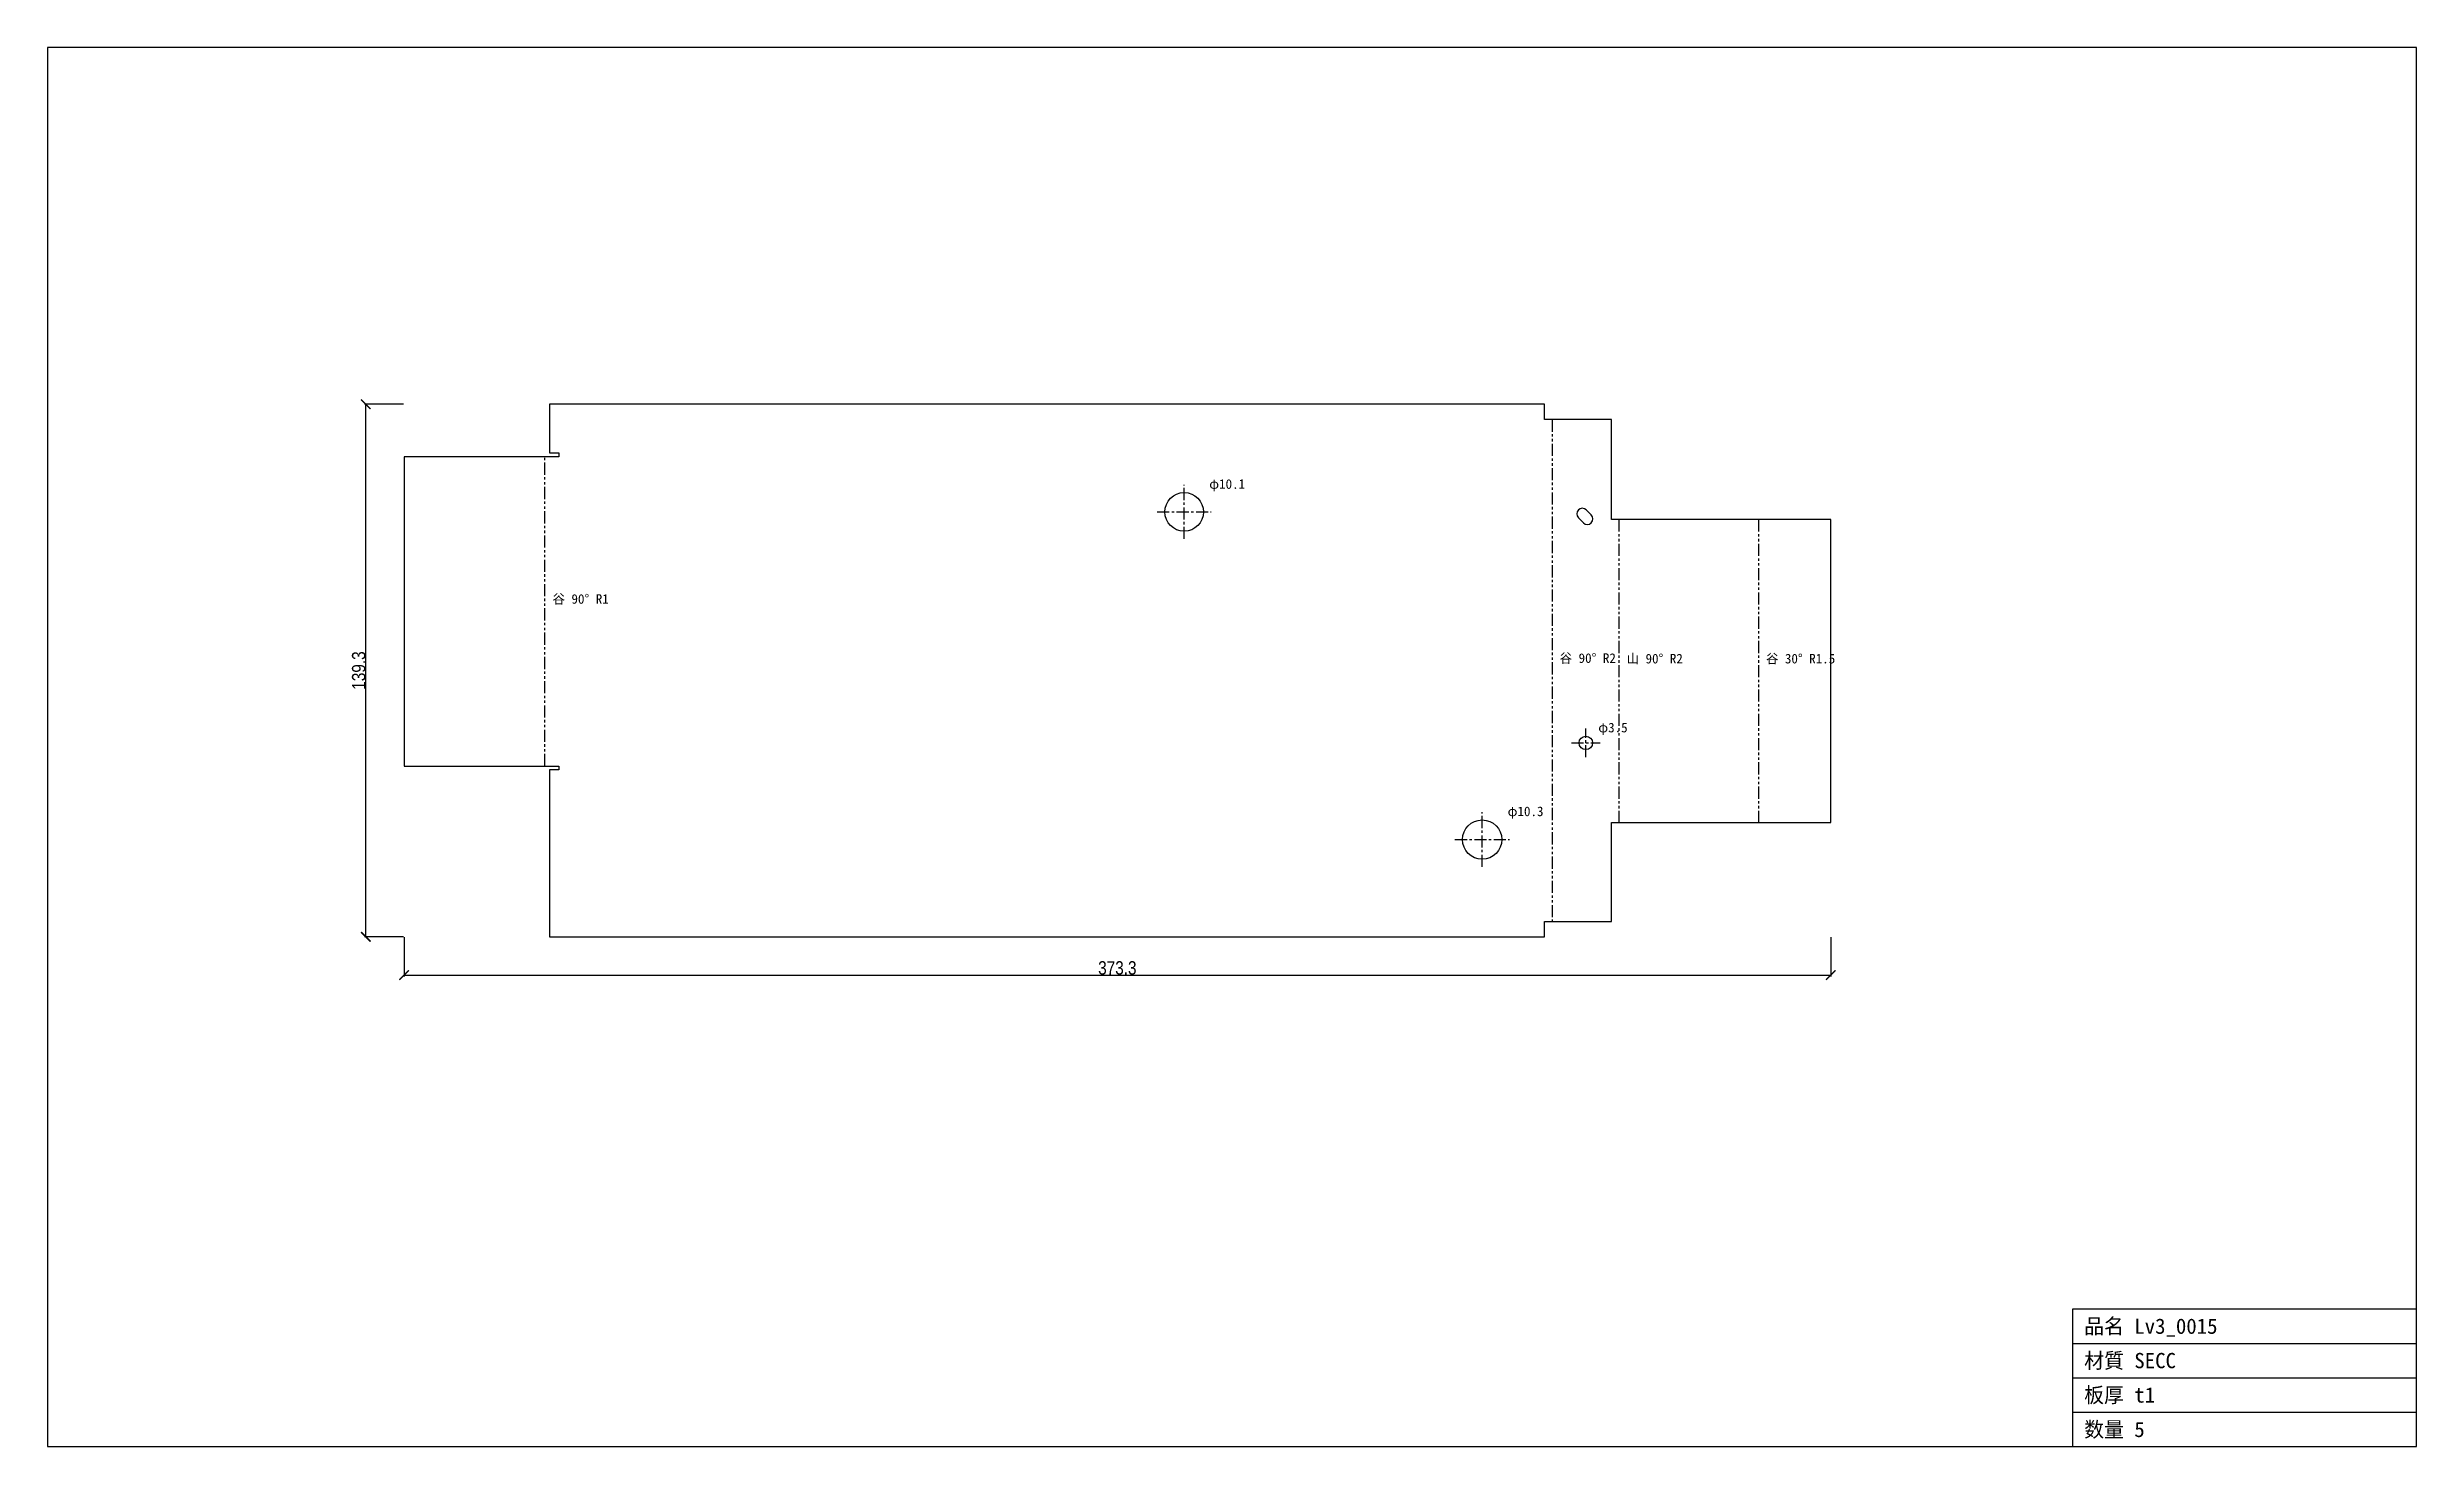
# Model space of a CAD drawing. Header units: millimetres. Extents: x -131 to 489, y -133 to 233.
import ezdxf

# ---------------------------------------------------------------- set-up
doc = ezdxf.new("R2010")
doc.units = ezdxf.units.MM
doc.linetypes.add('CENTER', pattern=[5.08, 3.175, -0.635, 0.635, -0.635])
doc.linetypes.add('PHANTOM', pattern=[6.35, 3.175, -0.635, 0.635, -0.635, 0.635, -0.635])
for name, color, linetype in [('中心線', 7, 'Continuous'), ('図枠', 7, 'Continuous'), ('外形', 7, 'Continuous'), ('寸法', 7, 'Continuous'), ('文字', 7, 'Continuous'), ('曲げ線', 7, 'Continuous')]:
    doc.layers.add(name, color=color, linetype=linetype)
doc.styles.add('OpenSansCondensed-Light', font='OpenSansCondensed-Light.ttf')
doc.dimstyles.new('EZDXF', dxfattribs={"dimtxt": 0.25, "dimasz": 0.175, "dimexe": 0.375, "dimexo": 0.125, "dimgap": 0.1, "dimtad": 1, "dimlfac": 100, "dimzin": 12, "dimdsep": 46, "dimtxsty": 'OpenSansCondensed-Light', "dimblk": 'ARCHTICK', "dimcen": 2.5, "dimazin": 3, "dimtfac": 0.5, "dimtmove": 2, "dimatfit": 3})

# ---------------------------------------------------------------- blocks, each defined once
blk = doc.blocks.new('_ARCHTICK')
at = {"color": 0, "linetype": 'BYBLOCK', "const_width": 0.15}
blk.add_lwpolyline([(-0.5, -0.5), (0.5, 0.5)], dxfattribs=at)

msp = doc.modelspace()

# ---------------------------------------------------------------- linework, layer by layer
at = {"layer": '中心線', "color": 1, "linetype": 'CENTER'}
for p, q in [((166.11, 104.07), (166.11, 118.19)), ((159.05, 111.13), (173.17, 111.13)), ((267.45, 50.72), (274.98, 50.72)), ((271.22, 46.95), (271.22, 54.48)), ((244.11, 18.29), (244.11, 32.57)), ((236.97, 25.43), (251.25, 25.43))]:
    msp.add_line(p, q, dxfattribs=at)
at = {"layer": '図枠'}
for p, q in [((488.64, 232.64), (-131.38, 232.64)), ((-131.38, 232.64), (-131.38, -133.34)), ((488.64, -133.34), (488.64, 232.64)), ((398.64, -133.34), (398.64, -97.34)), ((398.64, -97.34), (488.64, -97.34)), ((398.64, -106.34), (488.64, -106.34)), ((398.64, -115.34), (488.64, -115.34)), ((398.64, -124.34), (488.64, -124.34)), ((-131.38, -133.34), (488.64, -133.34))]:
    msp.add_line(p, q, dxfattribs=at)
at = {"layer": '外形'}
for p, q in [((260.42, 139.3), (0, 139.3)), ((0, 139.3), (0, 126.59)), ((260.42, 135.3), (260.42, 139.3)), ((277.93, 135.3), (260.42, 135.3)), ((277.93, 109.15), (277.93, 135.3)), ((2.5, 125.59), (-38.04, 125.59)), ((-38.04, 125.59), (-38.04, 44.65)), ((0, 126.59), (2.5, 126.59)), ((2.5, 126.59), (2.5, 125.59)), ((271.32, 111.66), (272.64, 110.35)), ((270.59, 108.3), (269.27, 109.61)), ((335.3, 109.15), (277.93, 109.15)), ((335.3, 29.88), (335.3, 109.15)), ((-38.04, 44.65), (2.5, 44.65)), ((2.5, 43.65), (0, 43.65)), ((0, 43.65), (0, 0)), ((2.5, 44.65), (2.5, 43.65)), ((277.93, 4), (277.93, 29.88)), ((277.93, 29.88), (335.3, 29.88)), ((0, 0), (260.42, 0)), ((260.42, 0), (260.42, 4)), ((260.42, 4), (277.93, 4))]:
    msp.add_line(p, q, dxfattribs=at)
for centre, radius in [((166.11, 111.13), 5.06), ((271.22, 50.72), 1.76), ((244.11, 25.43), 5.14)]:
    msp.add_circle(centre, radius, dxfattribs=at)
for centre, start, end in [((270.3, 110.64), 45, -135), ((271.61, 109.32), -135, 45)]:
    msp.add_arc(centre, 1.45, start, end, dxfattribs=at)
at = {"layer": '曲げ線', "color": 1, "linetype": 'PHANTOM'}
for p, q in [((262.38, 135.3), (262.38, 4)), ((-1.18, 44.65), (-1.18, 125.59)), ((279.9, 109.15), (279.9, 29.88)), ((316.37, 109.15), (316.37, 29.88))]:
    msp.add_line(p, q, dxfattribs=at)

# ---------------------------------------------------------------- texts
at = {"layer": '文字'}
for s, height, p in [('φ10.1', 2.5, (172.67, 117.19)), ('谷 90° R1', 2.5, (0.82, 87.12)), ('谷 90° R2', 2.5, (264.38, 71.65)), ('山 90° R2', 2.5, (281.9, 71.51)), ('谷 30° R1.5', 2.5, (318.37, 71.51)), ('φ3.5', 2.5, (274.48, 53.48)), ('φ10.3', 2.5, (250.75, 31.57)), ('品名 Lv3_0015', 4, (401.64, -103.84)), ('材質 SECC', 4, (401.64, -112.84)), ('板厚 t1', 4, (401.64, -121.84)), ('数量 5', 4, (401.64, -130.84))]:
    msp.add_text(s, height=height, dxfattribs=at).set_placement(p)

# ---------------------------------------------------------------- dimensions: what is measured, and where the dimension line sits
at = {"layer": '寸法'}
msp.add_linear_dim(base=(-48.04, 0), p1=(-38.04, 0), p2=(-38.04, 139.3), angle=90, dimstyle='EZDXF', override={"dimtxt": 3.5, "dimasz": 2.5, "dimdec": 1, "dimlfac": 1}, dxfattribs=at).render()
msp.add_linear_dim(base=(-38.04, -10), p1=(-38.04, 0), p2=(335.3, 0), dimstyle='EZDXF', override={"dimtxt": 3.5, "dimasz": 2.5, "dimdec": 1, "dimlfac": 1}, dxfattribs=at).render()

doc.saveas('drawing.dxf')
